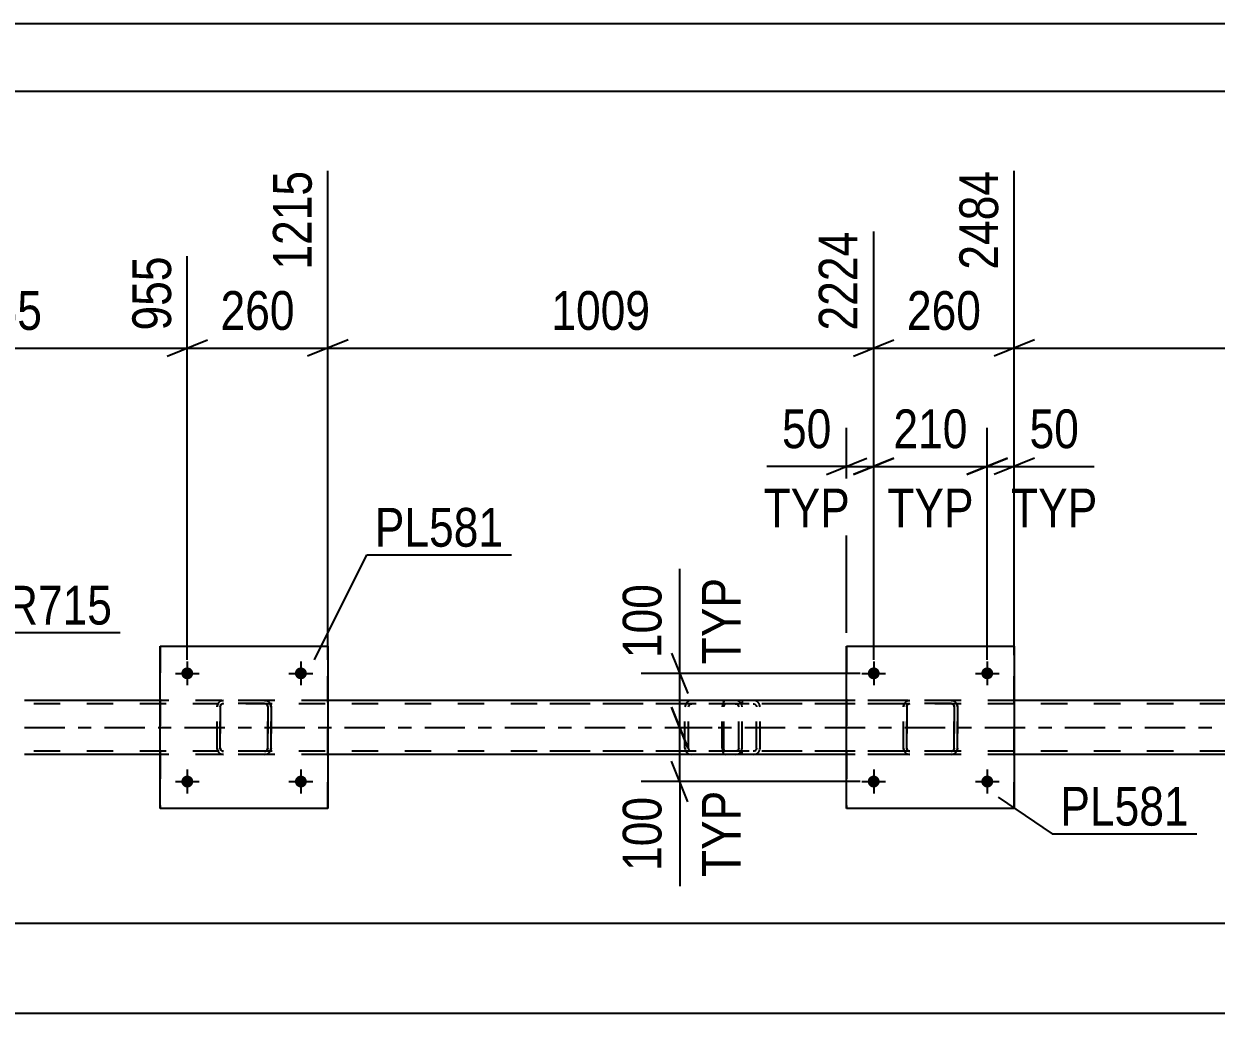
# Model space of a CAD drawing. Header units: millimetres. Extents: x 0 to 841, y 0 to 594.
# Drawn here: x 104 to 192.2, y 520.9 to 594 of the extents above; entities that cross this region are included whole.
import ezdxf

# ---------------------------------------------------------------- set-up
doc = ezdxf.new("R2010")
doc.units = ezdxf.units.MM
doc.linetypes.add('DXK_LINE_DOT2', pattern=[3.9198, 1.9599, -1.9599])
doc.linetypes.add('DXK_LINE_DOT3', pattern=[5.9187, 2.979, -0.9799, 0.9799, -0.9799])
doc.styles.add('Arial Narrow', font='ARIALN.TTF', dxfattribs={"height": 0.2})

# ---------------------------------------------------------------- blocks, each defined once
blk = doc.blocks.new('Unknown-122573297-1135')
at = {"color": 5, "linetype": 'Continuous'}
for p, q in [((841, 594), (0, 594)), ((836, 589), (5, 589))]:
    blk.add_line(p, q, dxfattribs=at)
blk = doc.blocks.new('Bolt-122573297-2884 - 2809')
at = {"linetype": 'Continuous'}
for points in [[(166.414, 537.981), (166.424, 538.073), (166.452, 538.16), (166.498, 538.24), (166.56, 538.308), (166.634, 538.362), (166.718, 538.4), (166.808, 538.419), (166.9, 538.419), (166.99, 538.4), (167.074, 538.362), (167.149, 538.308), (167.21, 538.24), (167.256, 538.16), (167.285, 538.073), (167.294, 537.981), (167.285, 537.89), (167.256, 537.802), (167.21, 537.723), (167.149, 537.654), (167.074, 537.6), (166.99, 537.563), (166.9, 537.544), (166.808, 537.544), (166.718, 537.563), (166.634, 537.6), (166.56, 537.654), (166.498, 537.723), (166.452, 537.802), (166.424, 537.89)], [(174.814, 537.981), (174.824, 538.073), (174.852, 538.16), (174.898, 538.24), (174.96, 538.308), (175.034, 538.362), (175.118, 538.4), (175.208, 538.419), (175.3, 538.419), (175.39, 538.4), (175.474, 538.362), (175.549, 538.308), (175.61, 538.24), (175.656, 538.16), (175.685, 538.073), (175.694, 537.981), (175.685, 537.89), (175.656, 537.802), (175.61, 537.723), (175.549, 537.654), (175.474, 537.6), (175.39, 537.563), (175.3, 537.544), (175.208, 537.544), (175.118, 537.563), (175.034, 537.6), (174.96, 537.654), (174.898, 537.723), (174.852, 537.802), (174.824, 537.89)]]:
    blk.add_hatch(color=1, dxfattribs=at).paths.add_polyline_path(points)
at = {"color": 1, "linetype": 'Continuous'}
for p, q in [((166.854, 538.861), (166.854, 537.101)), ((175.254, 538.861), (175.254, 537.101)), ((165.974, 537.981), (167.734, 537.981)), ((174.374, 537.981), (176.134, 537.981))]:
    blk.add_line(p, q, dxfattribs=at)
blk = doc.blocks.new('Part-122573297-2859 - 2809')
at = {"color": 2, "linetype": 'Continuous'}
for p, q in [((114.092, 543.976), (104.054, 543.976)), ((164.854, 543.976), (126.492, 543.976)), ((215.617, 543.976), (177.254, 543.976)), ((114.092, 539.976), (104.054, 539.976)), ((164.854, 539.976), (126.492, 539.976)), ((215.617, 539.976), (177.254, 539.976))]:
    blk.add_line(p, q, dxfattribs=at)
at = {"color": 7, "linetype": 'DXK_LINE_DOT2'}
for p, q in [((757.385, 543.736), (104.054, 543.736)), ((126.492, 543.976), (114.092, 543.976)), ((177.254, 543.976), (164.854, 543.976)), ((757.385, 540.216), (104.054, 540.216)), ((126.492, 539.976), (114.092, 539.976)), ((177.254, 539.976), (164.854, 539.976))]:
    blk.add_line(p, q, dxfattribs=at)
at = {"color": 7, "linetype": 'DXK_LINE_DOT3'}
blk.add_line((104.054, 541.976), (757.385, 541.976), dxfattribs=at)
blk = doc.blocks.new('Bolt-122573297-2881 - 2809')
at = {"linetype": 'Continuous'}
for points in [[(115.652, 545.981), (115.662, 546.073), (115.69, 546.16), (115.736, 546.24), (115.798, 546.308), (115.872, 546.362), (115.956, 546.4), (116.046, 546.419), (116.138, 546.419), (116.228, 546.4), (116.312, 546.362), (116.386, 546.308), (116.448, 546.24), (116.494, 546.16), (116.522, 546.073), (116.532, 545.981), (116.522, 545.89), (116.494, 545.802), (116.448, 545.723), (116.386, 545.654), (116.312, 545.6), (116.228, 545.563), (116.138, 545.544), (116.046, 545.544), (115.956, 545.563), (115.872, 545.6), (115.798, 545.654), (115.736, 545.723), (115.69, 545.802), (115.662, 545.89)], [(124.052, 545.981), (124.062, 546.073), (124.09, 546.16), (124.136, 546.24), (124.198, 546.308), (124.272, 546.362), (124.356, 546.4), (124.446, 546.419), (124.538, 546.419), (124.628, 546.4), (124.712, 546.362), (124.786, 546.308), (124.848, 546.24), (124.894, 546.16), (124.922, 546.073), (124.932, 545.981), (124.922, 545.89), (124.894, 545.802), (124.848, 545.723), (124.786, 545.654), (124.712, 545.6), (124.628, 545.563), (124.538, 545.544), (124.446, 545.544), (124.356, 545.563), (124.272, 545.6), (124.198, 545.654), (124.136, 545.723), (124.09, 545.802), (124.062, 545.89)]]:
    blk.add_hatch(color=1, dxfattribs=at).paths.add_polyline_path(points)
at = {"color": 1, "linetype": 'Continuous'}
for p, q in [((116.092, 546.861), (116.092, 545.101)), ((124.492, 546.861), (124.492, 545.101)), ((115.212, 545.981), (116.972, 545.981)), ((123.612, 545.981), (125.372, 545.981))]:
    blk.add_line(p, q, dxfattribs=at)
blk = doc.blocks.new('Bolt-122573297-2882 - 2809')
at = {"linetype": 'Continuous'}
for points in [[(115.652, 537.981), (115.662, 538.073), (115.69, 538.16), (115.736, 538.24), (115.798, 538.308), (115.872, 538.362), (115.956, 538.4), (116.046, 538.419), (116.138, 538.419), (116.228, 538.4), (116.312, 538.362), (116.386, 538.308), (116.448, 538.24), (116.494, 538.16), (116.522, 538.073), (116.532, 537.981), (116.522, 537.89), (116.494, 537.802), (116.448, 537.723), (116.386, 537.654), (116.312, 537.6), (116.228, 537.563), (116.138, 537.544), (116.046, 537.544), (115.956, 537.563), (115.872, 537.6), (115.798, 537.654), (115.736, 537.723), (115.69, 537.802), (115.662, 537.89)], [(124.052, 537.981), (124.062, 538.073), (124.09, 538.16), (124.136, 538.24), (124.198, 538.308), (124.272, 538.362), (124.356, 538.4), (124.446, 538.419), (124.538, 538.419), (124.628, 538.4), (124.712, 538.362), (124.786, 538.308), (124.848, 538.24), (124.894, 538.16), (124.922, 538.073), (124.932, 537.981), (124.922, 537.89), (124.894, 537.802), (124.848, 537.723), (124.786, 537.654), (124.712, 537.6), (124.628, 537.563), (124.538, 537.544), (124.446, 537.544), (124.356, 537.563), (124.272, 537.6), (124.198, 537.654), (124.136, 537.723), (124.09, 537.802), (124.062, 537.89)]]:
    blk.add_hatch(color=1, dxfattribs=at).paths.add_polyline_path(points)
at = {"color": 1, "linetype": 'Continuous'}
for p, q in [((116.092, 538.861), (116.092, 537.101)), ((124.492, 538.861), (124.492, 537.101)), ((115.212, 537.981), (116.972, 537.981)), ((123.612, 537.981), (125.372, 537.981))]:
    blk.add_line(p, q, dxfattribs=at)
blk = doc.blocks.new('Bolt-122573297-2883 - 2809')
at = {"linetype": 'Continuous'}
for points in [[(166.414, 545.981), (166.424, 546.073), (166.452, 546.16), (166.498, 546.24), (166.56, 546.308), (166.634, 546.362), (166.718, 546.4), (166.808, 546.419), (166.9, 546.419), (166.99, 546.4), (167.074, 546.362), (167.149, 546.308), (167.21, 546.24), (167.256, 546.16), (167.285, 546.073), (167.294, 545.981), (167.285, 545.89), (167.256, 545.802), (167.21, 545.723), (167.149, 545.654), (167.074, 545.6), (166.99, 545.563), (166.9, 545.544), (166.808, 545.544), (166.718, 545.563), (166.634, 545.6), (166.56, 545.654), (166.498, 545.723), (166.452, 545.802), (166.424, 545.89)], [(174.814, 545.981), (174.824, 546.073), (174.852, 546.16), (174.898, 546.24), (174.96, 546.308), (175.034, 546.362), (175.118, 546.4), (175.208, 546.419), (175.3, 546.419), (175.39, 546.4), (175.474, 546.362), (175.549, 546.308), (175.61, 546.24), (175.656, 546.16), (175.685, 546.073), (175.694, 545.981), (175.685, 545.89), (175.656, 545.802), (175.61, 545.723), (175.549, 545.654), (175.474, 545.6), (175.39, 545.563), (175.3, 545.544), (175.208, 545.544), (175.118, 545.563), (175.034, 545.6), (174.96, 545.654), (174.898, 545.723), (174.852, 545.802), (174.824, 545.89)]]:
    blk.add_hatch(color=1, dxfattribs=at).paths.add_polyline_path(points)
at = {"color": 1, "linetype": 'Continuous'}
for p, q in [((166.854, 546.861), (166.854, 545.101)), ((175.254, 546.861), (175.254, 545.101)), ((165.974, 545.981), (167.734, 545.981)), ((174.374, 545.981), (176.134, 545.981))]:
    blk.add_line(p, q, dxfattribs=at)
blk = doc.blocks.new('Part-122573297-2912 - 2809')
at = {"color": 2, "linetype": 'Continuous'}
for p, q in [((114.092, 535.981), (114.092, 547.981)), ((114.092, 547.981), (114.092, 547.981)), ((114.092, 547.981), (126.492, 547.981)), ((126.492, 547.981), (126.492, 535.981)), ((114.092, 535.981), (114.092, 535.981)), ((126.492, 535.981), (114.092, 535.981))]:
    blk.add_line(p, q, dxfattribs=at)
at = {"color": 7, "linetype": 'DXK_LINE_DOT2'}
for p, q in [((114.092, 547.981), (114.092, 535.981)), ((114.092, 547.981), (114.092, 547.981)), ((126.492, 535.981), (126.492, 547.981)), ((114.092, 535.981), (114.092, 535.981))]:
    blk.add_line(p, q, dxfattribs=at)
blk = doc.blocks.new('Part-122573297-2917 - 2809')
at = {"color": 2, "linetype": 'Continuous'}
for p, q in [((164.854, 535.981), (164.854, 547.981)), ((164.854, 547.981), (164.854, 547.981)), ((164.854, 547.981), (177.254, 547.981)), ((177.254, 547.981), (177.254, 535.981)), ((164.854, 535.981), (164.854, 535.981)), ((177.254, 535.981), (164.854, 535.981))]:
    blk.add_line(p, q, dxfattribs=at)
at = {"color": 7, "linetype": 'DXK_LINE_DOT2'}
for p, q in [((164.854, 547.981), (164.854, 535.981)), ((164.854, 547.981), (164.854, 547.981)), ((177.254, 535.981), (177.254, 547.981)), ((164.854, 535.981), (164.854, 535.981))]:
    blk.add_line(p, q, dxfattribs=at)
blk = doc.blocks.new('Part-122573297-2918 - 2809')
at = {"color": 7, "linetype": 'DXK_LINE_DOT2'}
for p, q in [((169.053, 543.501), (169.089, 543.684)), ((169.053, 543.501), (169.054, 543.501)), ((169.053, 540.461), (169.053, 543.501)), ((169.091, 543.684), (169.054, 543.501)), ((169.054, 540.461), (169.054, 543.501)), ((169.311, 543.592), (169.293, 543.501)), ((169.294, 543.501), (169.293, 543.501)), ((169.293, 543.501), (169.293, 540.461)), ((169.294, 543.501), (169.313, 543.592)), ((169.294, 540.461), (169.294, 543.501)), ((169.363, 543.67), (169.311, 543.592)), ((169.313, 543.592), (169.365, 543.67)), ((169.349, 543.944), (169.533, 543.981)), ((169.349, 543.944), (169.351, 543.944)), ((169.534, 543.981), (169.351, 543.944)), ((169.441, 543.722), (169.363, 543.67)), ((169.365, 543.67), (169.442, 543.722)), ((169.533, 543.741), (169.441, 543.722)), ((169.442, 543.722), (169.534, 543.741)), ((172.574, 543.981), (169.533, 543.981)), ((172.574, 543.741), (169.533, 543.741)), ((172.573, 543.981), (172.756, 543.944)), ((172.665, 543.722), (172.573, 543.741)), ((172.758, 543.944), (172.574, 543.981)), ((172.574, 543.741), (172.666, 543.722)), ((172.665, 543.722), (172.666, 543.722)), ((172.743, 543.67), (172.665, 543.722)), ((172.666, 543.722), (172.744, 543.67)), ((172.795, 543.592), (172.743, 543.67)), ((172.744, 543.67), (172.796, 543.592)), ((172.813, 543.501), (172.795, 543.592)), ((172.796, 543.592), (172.814, 543.501)), ((172.814, 543.501), (172.813, 543.501)), ((172.813, 543.501), (172.813, 540.461)), ((172.814, 540.461), (172.814, 543.501)), ((173.016, 543.684), (173.053, 543.501)), ((173.054, 543.501), (173.018, 543.684)), ((173.054, 543.501), (173.053, 543.501)), ((173.053, 543.501), (173.053, 540.461)), ((173.054, 540.461), (173.054, 543.501)), ((169.054, 540.461), (169.053, 540.461)), ((169.089, 540.277), (169.053, 540.461)), ((169.054, 540.461), (169.091, 540.277)), ((169.293, 540.461), (169.294, 540.461)), ((169.293, 540.461), (169.311, 540.369)), ((169.313, 540.369), (169.294, 540.461)), ((169.311, 540.369), (169.363, 540.291)), ((169.365, 540.291), (169.313, 540.369)), ((169.349, 540.017), (169.351, 540.017)), ((169.533, 539.981), (169.349, 540.017)), ((169.351, 540.017), (169.534, 539.981)), ((169.363, 540.291), (169.441, 540.239)), ((169.442, 540.239), (169.365, 540.291)), ((169.441, 540.239), (169.533, 540.221)), ((169.534, 540.221), (169.442, 540.239)), ((172.574, 540.221), (169.533, 540.221)), ((172.574, 539.981), (169.533, 539.981)), ((172.573, 540.221), (172.665, 540.239)), ((172.756, 540.017), (172.573, 539.981)), ((172.666, 540.239), (172.574, 540.221)), ((172.574, 539.981), (172.758, 540.017)), ((172.665, 540.239), (172.743, 540.291)), ((172.665, 540.239), (172.666, 540.239)), ((172.744, 540.291), (172.666, 540.239)), ((172.743, 540.291), (172.795, 540.369)), ((172.796, 540.369), (172.744, 540.291)), ((172.795, 540.369), (172.813, 540.461)), ((172.814, 540.461), (172.796, 540.369)), ((172.813, 540.461), (172.814, 540.461)), ((173.053, 540.461), (173.016, 540.277)), ((173.018, 540.277), (173.054, 540.461)), ((173.053, 540.461), (173.054, 540.461))]:
    blk.add_line(p, q, dxfattribs=at)
at = {"color": 7, "linetype": 'DXK_LINE_DOT3'}
blk.add_line((171.056, 541.981), (171.051, 541.981), dxfattribs=at)
at = {"color": 7, "linetype": 'DXK_LINE_DOT2'}
for centre, start, end in [((169.533, 543.501), 112.50005, 157.50005), ((169.534, 543.501), 112.50005, 157.50005), ((172.573, 543.501), 22.50005, 67.50005), ((172.574, 543.501), 22.50005, 67.50005), ((169.533, 540.461), 202.50005, 247.50005), ((169.534, 540.461), 202.50005, 247.50005), ((172.573, 540.461), 292.50005, 337.50005), ((172.574, 540.461), 292.50005, 337.50005)]:
    blk.add_arc(centre, 0.48, start, end, dxfattribs=at)
blk = doc.blocks.new('Part-122573297-3003 - 2809')
at = {"color": 7, "linetype": 'DXK_LINE_DOT2'}
for p, q in [((155.661, 543.679), (155.641, 543.496)), ((155.641, 540.456), (155.641, 543.496)), ((155.718, 543.835), (155.661, 543.679)), ((155.802, 543.939), (155.718, 543.835)), ((155.771, 543.496), (155.781, 543.587)), ((155.771, 540.456), (155.771, 543.496)), ((155.781, 543.587), (155.81, 543.665)), ((155.902, 543.976), (155.802, 543.939)), ((155.81, 543.665), (155.852, 543.717)), ((155.852, 543.717), (155.902, 543.736)), ((168.378, 543.976), (155.902, 543.976)), ((168.378, 543.736), (155.902, 543.736)), ((157.128, 543.976), (157.128, 543.736)), ((158.138, 543.939), (157.945, 543.976)), ((157.945, 543.736), (158.042, 543.717)), ((158.042, 543.717), (158.123, 543.665)), ((158.123, 543.665), (158.178, 543.587)), ((158.178, 543.587), (158.197, 543.496)), ((158.197, 540.456), (158.197, 543.496)), ((158.414, 543.665), (158.411, 543.679)), ((158.45, 543.496), (158.414, 543.665)), ((158.45, 540.456), (158.45, 543.496)), ((155.641, 540.456), (155.661, 540.272)), ((155.661, 540.272), (155.718, 540.116)), ((155.718, 540.116), (155.802, 540.012)), ((155.781, 540.364), (155.771, 540.456)), ((155.81, 540.286), (155.781, 540.364)), ((155.802, 540.012), (155.902, 539.976)), ((155.852, 540.234), (155.81, 540.286)), ((155.902, 540.216), (155.852, 540.234)), ((168.378, 540.216), (155.902, 540.216)), ((168.378, 539.976), (155.902, 539.976)), ((157.128, 539.976), (157.128, 540.216)), ((158.042, 540.234), (157.945, 540.216)), ((157.945, 539.976), (158.138, 540.012)), ((158.123, 540.286), (158.042, 540.234)), ((158.178, 540.364), (158.123, 540.286)), ((158.197, 540.456), (158.178, 540.364)), ((158.411, 540.272), (158.43, 540.364)), ((158.43, 540.364), (158.45, 540.456))]:
    blk.add_line(p, q, dxfattribs=at)
for centre, start, end in [((157.961, 543.479), 23.94647, 68.89659), ((157.961, 540.472), 291.10341, 336.05354)]:
    blk.add_arc(centre, 0.493, start, end, dxfattribs=at)
blk = doc.blocks.new('Part-122573297-3010 - 2809')
at = {"color": 7, "linetype": 'DXK_LINE_DOT2'}
for p, q in [((156.621, 543.976), (142.289, 543.976)), ((156.621, 543.736), (142.289, 543.736)), ((152.934, 543.665), (152.898, 543.496)), ((152.898, 540.456), (152.898, 543.496)), ((152.936, 543.679), (152.934, 543.665)), ((153.152, 543.496), (153.171, 543.587)), ((153.152, 540.456), (153.152, 543.496)), ((153.171, 543.587), (153.226, 543.665)), ((153.405, 543.976), (153.211, 543.939)), ((153.226, 543.665), (153.308, 543.717)), ((153.308, 543.717), (153.405, 543.736)), ((156.815, 543.939), (156.621, 543.976)), ((156.621, 543.736), (156.718, 543.717)), ((156.718, 543.717), (156.8, 543.665)), ((156.8, 543.665), (156.855, 543.587)), ((156.855, 543.587), (156.874, 543.496)), ((156.874, 540.456), (156.874, 543.496)), ((157.093, 543.665), (157.09, 543.679)), ((157.128, 543.496), (157.093, 543.665)), ((157.128, 540.456), (157.128, 543.496)), ((156.621, 540.216), (142.289, 540.216)), ((156.621, 539.976), (142.289, 539.976)), ((152.898, 540.456), (152.917, 540.364)), ((152.917, 540.364), (152.936, 540.272)), ((153.171, 540.364), (153.152, 540.456)), ((153.226, 540.286), (153.171, 540.364)), ((153.211, 540.012), (153.405, 539.976)), ((153.308, 540.234), (153.226, 540.286)), ((153.405, 540.216), (153.308, 540.234)), ((156.718, 540.234), (156.621, 540.216)), ((156.621, 539.976), (156.815, 540.012)), ((156.8, 540.286), (156.718, 540.234)), ((156.855, 540.364), (156.8, 540.286)), ((156.874, 540.456), (156.855, 540.364)), ((157.09, 540.272), (157.109, 540.364)), ((157.109, 540.364), (157.128, 540.456))]:
    blk.add_line(p, q, dxfattribs=at)
for centre, start, end in [((153.388, 543.477), 110.92825, 155.86479), ((156.638, 543.477), 24.13531, 69.07184), ((153.388, 540.474), 204.13531, 249.07184), ((156.638, 540.474), 290.92825, 335.86479)]:
    blk.add_arc(centre, 0.495, start, end, dxfattribs=at)
blk = doc.blocks.new('Part-122573297-3034 - 2809')
at = {"color": 7, "linetype": 'DXK_LINE_DOT2'}
for p, q in [((118.29, 543.501), (118.327, 543.684)), ((118.29, 543.501), (118.292, 543.501)), ((118.29, 540.461), (118.29, 543.501)), ((118.328, 543.684), (118.292, 543.501)), ((118.292, 540.461), (118.292, 543.501)), ((118.549, 543.592), (118.53, 543.501)), ((118.532, 543.501), (118.53, 543.501)), ((118.53, 543.501), (118.53, 540.461)), ((118.532, 543.501), (118.55, 543.592)), ((118.532, 540.461), (118.532, 543.501)), ((118.601, 543.67), (118.549, 543.592)), ((118.55, 543.592), (118.602, 543.67)), ((118.587, 543.944), (118.77, 543.981)), ((118.587, 543.944), (118.588, 543.944)), ((118.772, 543.981), (118.588, 543.944)), ((118.679, 543.722), (118.601, 543.67)), ((118.602, 543.67), (118.68, 543.722)), ((118.77, 543.741), (118.679, 543.722)), ((118.68, 543.722), (118.772, 543.741)), ((121.812, 543.981), (118.77, 543.981)), ((121.812, 543.741), (118.77, 543.741)), ((121.81, 543.981), (121.994, 543.944)), ((121.902, 543.722), (121.81, 543.741)), ((121.996, 543.944), (121.812, 543.981)), ((121.812, 543.741), (121.904, 543.722)), ((121.902, 543.722), (121.904, 543.722)), ((121.98, 543.67), (121.902, 543.722)), ((121.904, 543.722), (121.982, 543.67)), ((122.032, 543.592), (121.98, 543.67)), ((121.982, 543.67), (122.034, 543.592)), ((122.05, 543.501), (122.032, 543.592)), ((122.034, 543.592), (122.052, 543.501)), ((122.052, 543.501), (122.05, 543.501)), ((122.05, 543.501), (122.05, 540.461)), ((122.052, 540.461), (122.052, 543.501)), ((122.254, 543.684), (122.29, 543.501)), ((122.292, 543.501), (122.255, 543.684)), ((122.292, 543.501), (122.29, 543.501)), ((122.29, 543.501), (122.29, 540.461)), ((122.292, 540.461), (122.292, 543.501)), ((118.292, 540.461), (118.29, 540.461)), ((118.327, 540.277), (118.29, 540.461)), ((118.292, 540.461), (118.328, 540.277)), ((118.53, 540.461), (118.532, 540.461)), ((118.53, 540.461), (118.549, 540.369)), ((118.55, 540.369), (118.532, 540.461)), ((118.549, 540.369), (118.601, 540.291)), ((118.602, 540.291), (118.55, 540.369)), ((118.587, 540.017), (118.588, 540.017)), ((118.77, 539.981), (118.587, 540.017)), ((118.588, 540.017), (118.772, 539.981)), ((118.601, 540.291), (118.679, 540.239)), ((118.68, 540.239), (118.602, 540.291)), ((118.679, 540.239), (118.77, 540.221)), ((118.772, 540.221), (118.68, 540.239)), ((121.812, 540.221), (118.77, 540.221)), ((121.812, 539.981), (118.77, 539.981)), ((121.81, 540.221), (121.902, 540.239)), ((121.994, 540.017), (121.81, 539.981)), ((121.904, 540.239), (121.812, 540.221)), ((121.812, 539.981), (121.996, 540.017)), ((121.902, 540.239), (121.98, 540.291)), ((121.902, 540.239), (121.904, 540.239)), ((121.982, 540.291), (121.904, 540.239)), ((121.98, 540.291), (122.032, 540.369)), ((122.034, 540.369), (121.982, 540.291)), ((122.032, 540.369), (122.05, 540.461)), ((122.052, 540.461), (122.034, 540.369)), ((122.05, 540.461), (122.052, 540.461)), ((122.29, 540.461), (122.254, 540.277)), ((122.255, 540.277), (122.292, 540.461)), ((122.29, 540.461), (122.292, 540.461))]:
    blk.add_line(p, q, dxfattribs=at)
at = {"color": 7, "linetype": 'DXK_LINE_DOT3'}
blk.add_line((120.294, 541.981), (120.289, 541.981), dxfattribs=at)
at = {"color": 7, "linetype": 'DXK_LINE_DOT2'}
for centre, start, end in [((118.77, 543.501), 112.50005, 157.50005), ((118.772, 543.501), 112.50005, 157.50005), ((121.81, 543.501), 22.50005, 67.50005), ((121.812, 543.501), 22.50005, 67.50005), ((118.77, 540.461), 202.50005, 247.50005), ((118.772, 540.461), 202.50005, 247.50005), ((121.81, 540.461), 292.50005, 337.50005), ((121.812, 540.461), 292.50005, 337.50005)]:
    blk.add_arc(centre, 0.48, start, end, dxfattribs=at)
blk = doc.blocks.new('StraightDimension-122573297-3630 - 2809')
at = {"color": 7, "linetype": 'Continuous'}
for p, q in [((166.854, 546.981), (166.854, 564.129)), ((175.254, 546.981), (175.254, 564.129)), ((165.354, 560.679), (168.354, 561.879)), ((176.754, 561.879), (173.754, 560.679)), ((166.854, 561.279), (175.254, 561.279))]:
    blk.add_line(p, q, dxfattribs=at)
at = {"color": 0}
blk.add_wipeout([(174.397, 562.029), (174.397, 566.229), (167.712, 566.229), (167.712, 562.029)], dxfattribs=at)
at = {"color": 0, "linetype": 'Continuous'}
blk.add_wipeout([(174.849, 556.179), (174.849, 560.379), (167.26, 560.379), (167.26, 556.179)], dxfattribs=at)
at = {"color": 3, "style": 'Arial Narrow'}
blk.add_text('210', height=2.8633, dxfattribs=at).set_placement((168.312, 562.629))
at = {"color": 3, "linetype": 'Continuous', "style": 'Arial Narrow'}
blk.add_text('TYP', height=2.8633, dxfattribs=at).set_placement((167.86, 556.779))
blk = doc.blocks.new('StraightDimension-122573297-3559 - 2809')
at = {"color": 7, "linetype": 'Continuous'}
blk.add_line((88.493, 520.858), (795.145, 520.858), dxfattribs=at)
blk = doc.blocks.new('StraightDimension-122573297-3570 - 2809')
at = {"color": 7, "linetype": 'Continuous'}
for p, q in [((152.508, 545.981), (152.508, 553.716)), ((152.508, 545.981), (152.508, 553.716)), ((151.908, 547.481), (153.108, 544.481)), ((165.854, 545.981), (149.658, 545.981)), ((152.508, 541.976), (152.508, 545.981)), ((153.108, 540.476), (151.908, 543.476)), ((152.121, 541.976), (154.908, 541.976))]:
    blk.add_line(p, q, dxfattribs=at)
at = {"color": 0}
blk.add_wipeout([(151.758, 553.191), (147.558, 553.191), (147.558, 546.506), (151.758, 546.506)], dxfattribs=at)
at = {"color": 0, "linetype": 'Continuous'}
blk.add_wipeout([(157.608, 553.643), (153.408, 553.643), (153.408, 546.054), (157.608, 546.054)], dxfattribs=at)
at = {"color": 3, "style": 'Arial Narrow'}
blk.add_text('100', height=2.8633, rotation=90.00021, dxfattribs=at).set_placement((151.158, 547.106))
at = {"color": 3, "linetype": 'Continuous', "style": 'Arial Narrow'}
blk.add_text('TYP', height=2.8633, rotation=90.00021, dxfattribs=at).set_placement((157.008, 546.654))
blk = doc.blocks.new('StraightDimension-122573297-3593 - 2809')
at = {"color": 7, "linetype": 'Continuous'}
for p, q in [((151.908, 543.476), (153.108, 540.476)), ((152.121, 541.976), (154.908, 541.976)), ((152.508, 537.981), (152.508, 541.976)), ((153.108, 536.481), (151.908, 539.481)), ((165.854, 537.981), (149.658, 537.981)), ((152.508, 537.981), (152.508, 530.247)), ((152.508, 537.981), (152.508, 530.247))]:
    blk.add_line(p, q, dxfattribs=at)
at = {"color": 0, "linetype": 'Continuous'}
blk.add_wipeout([(157.608, 537.909), (153.408, 537.909), (153.408, 530.319), (157.608, 530.319)], dxfattribs=at)
at = {"color": 0}
blk.add_wipeout([(151.758, 537.456), (147.558, 537.456), (147.558, 530.772), (151.758, 530.772)], dxfattribs=at)
at = {"color": 3, "linetype": 'Continuous', "style": 'Arial Narrow'}
blk.add_text('TYP', height=2.8633, rotation=90.00021, dxfattribs=at).set_placement((157.008, 530.919))
at = {"color": 3, "style": 'Arial Narrow'}
blk.add_text('100', height=2.8633, rotation=90.00021, dxfattribs=at).set_placement((151.158, 531.372))
blk = doc.blocks.new('StraightDimension-122573297-3617 - 2809')
at = {"color": 7, "linetype": 'Continuous'}
for p, q in [((164.854, 548.981), (164.854, 564.129)), ((166.854, 546.981), (166.854, 564.129)), ((163.354, 560.679), (166.354, 561.879)), ((168.354, 561.879), (165.354, 560.679)), ((164.854, 561.279), (158.948, 561.279)), ((164.854, 561.279), (158.948, 561.279)), ((164.854, 561.279), (166.854, 561.279))]:
    blk.add_line(p, q, dxfattribs=at)
at = {"color": 0}
blk.add_wipeout([(164.329, 562.029), (164.329, 566.229), (159.473, 566.229), (159.473, 562.029)], dxfattribs=at)
at = {"color": 0, "linetype": 'Continuous'}
blk.add_wipeout([(165.696, 556.179), (165.696, 560.379), (158.106, 560.379), (158.106, 556.179)], dxfattribs=at)
at = {"color": 3, "style": 'Arial Narrow'}
blk.add_text('50', height=2.8633, dxfattribs=at).set_placement((160.073, 562.629))
at = {"color": 3, "linetype": 'Continuous', "style": 'Arial Narrow'}
blk.add_text('TYP', height=2.8633, dxfattribs=at).set_placement((158.706, 556.779))
blk = doc.blocks.new('StraightDimension-122573297-3646 - 2809')
at = {"color": 7, "linetype": 'Continuous'}
for p, q in [((175.254, 546.981), (175.254, 564.129)), ((177.254, 548.981), (177.254, 564.129)), ((173.754, 560.679), (176.754, 561.879)), ((178.754, 561.879), (175.754, 560.679)), ((175.254, 561.279), (177.254, 561.279)), ((177.254, 561.279), (183.161, 561.279)), ((177.254, 561.279), (183.161, 561.279))]:
    blk.add_line(p, q, dxfattribs=at)
at = {"color": 0}
blk.add_wipeout([(182.636, 562.029), (182.636, 566.229), (177.779, 566.229), (177.779, 562.029)], dxfattribs=at)
at = {"color": 0, "linetype": 'Continuous'}
blk.add_wipeout([(184.002, 556.179), (184.002, 560.379), (176.413, 560.379), (176.413, 556.179)], dxfattribs=at)
at = {"color": 3, "style": 'Arial Narrow'}
blk.add_text('50', height=2.8633, dxfattribs=at).set_placement((178.379, 562.629))
at = {"color": 3, "linetype": 'Continuous', "style": 'Arial Narrow'}
blk.add_text('TYP', height=2.8633, dxfattribs=at).set_placement((177.013, 556.779))
blk = doc.blocks.new('StraightDimension-122573297-3718 - 2809')
at = {"color": 7, "linetype": 'Continuous'}
blk.add_line((89.133, 527.501), (794.505, 527.501), dxfattribs=at)
blk = doc.blocks.new('StraightDimension-122573297-10394 - 2809')
at = {"color": 7, "linetype": 'Continuous'}
for p, q in [((177.254, 547.328), (177.254, 583.14)), ((217.618, 546.981), (217.618, 578.64)), ((178.754, 570.627), (175.754, 569.427)), ((216.118, 569.427), (219.118, 570.627)), ((177.254, 570.027), (217.618, 570.027))]:
    blk.add_line(p, q, dxfattribs=at)
at = {"color": 0}
blk.add_wipeout([(201.692, 570.777), (201.692, 574.977), (193.18, 574.977), (193.18, 570.777)], dxfattribs=at)
at = {"color": 3, "style": 'Arial Narrow'}
blk.add_text('1009', height=2.8633, dxfattribs=at).set_placement((193.78, 571.377))
at = {"color": 0, "linetype": 'Continuous'}
blk.add_wipeout([(217.018, 579.24), (212.818, 579.24), (212.818, 570.727), (217.018, 570.727)], dxfattribs=at)
at = {"color": 3, "linetype": 'Continuous', "style": 'Arial Narrow'}
blk.add_text('3493', height=2.8633, rotation=90.00021, dxfattribs=at).set_placement((216.418, 571.327))
blk = doc.blocks.new('StraightDimension-122573297-10395 - 2809')
at = {"color": 7, "linetype": 'Continuous'}
for p, q in [((177.254, 547.328), (177.254, 583.14)), ((166.855, 546.981), (166.855, 578.64)), ((165.355, 569.427), (168.355, 570.627)), ((178.754, 570.627), (175.754, 569.427)), ((166.855, 570.027), (177.254, 570.027))]:
    blk.add_line(p, q, dxfattribs=at)
at = {"color": 0}
blk.add_wipeout([(175.397, 570.777), (175.397, 574.977), (168.712, 574.977), (168.712, 570.777)], dxfattribs=at)
at = {"color": 3, "style": 'Arial Narrow'}
blk.add_text('260', height=2.8633, dxfattribs=at).set_placement((169.312, 571.377))
at = {"color": 0, "linetype": 'Continuous'}
blk.add_wipeout([(176.654, 583.74), (172.454, 583.74), (172.454, 575.227), (176.654, 575.227)], dxfattribs=at)
at = {"color": 3, "linetype": 'Continuous', "style": 'Arial Narrow'}
blk.add_text('2484', height=2.8633, rotation=90.00021, dxfattribs=at).set_placement((176.054, 575.827))
blk = doc.blocks.new('StraightDimension-122573297-10396 - 2809')
at = {"color": 7, "linetype": 'Continuous'}
for p, q in [((126.492, 546.981), (126.492, 583.14)), ((166.855, 546.981), (166.855, 578.64)), ((127.992, 570.627), (124.992, 569.427)), ((165.355, 569.427), (168.355, 570.627)), ((126.492, 570.027), (166.855, 570.027))]:
    blk.add_line(p, q, dxfattribs=at)
at = {"color": 0}
blk.add_wipeout([(150.929, 570.777), (150.929, 574.977), (142.417, 574.977), (142.417, 570.777)], dxfattribs=at)
at = {"color": 3, "style": 'Arial Narrow'}
blk.add_text('1009', height=2.8633, dxfattribs=at).set_placement((143.017, 571.377))
at = {"color": 0, "linetype": 'Continuous'}
blk.add_wipeout([(166.255, 579.24), (162.055, 579.24), (162.055, 570.727), (166.255, 570.727)], dxfattribs=at)
at = {"color": 3, "linetype": 'Continuous', "style": 'Arial Narrow'}
blk.add_text('2224', height=2.8633, rotation=90.00021, dxfattribs=at).set_placement((165.655, 571.327))
blk = doc.blocks.new('StraightDimension-122573297-10397 - 2809')
at = {"color": 7, "linetype": 'Continuous'}
for p, q in [((126.492, 546.981), (126.492, 583.14)), ((116.092, 546.981), (116.092, 576.812)), ((114.592, 569.427), (117.592, 570.627)), ((127.992, 570.627), (124.992, 569.427)), ((116.092, 570.027), (126.492, 570.027))]:
    blk.add_line(p, q, dxfattribs=at)
at = {"color": 0}
blk.add_wipeout([(124.634, 570.777), (124.634, 574.977), (117.95, 574.977), (117.95, 570.777)], dxfattribs=at)
at = {"color": 3, "style": 'Arial Narrow'}
blk.add_text('260', height=2.8633, dxfattribs=at).set_placement((118.55, 571.377))
at = {"color": 0, "linetype": 'Continuous'}
blk.add_wipeout([(125.892, 583.74), (121.692, 583.74), (121.692, 575.227), (125.892, 575.227)], dxfattribs=at)
at = {"color": 3, "linetype": 'Continuous', "style": 'Arial Narrow'}
blk.add_text('1215', height=2.8633, rotation=90.00021, dxfattribs=at).set_placement((125.292, 575.827))
blk = doc.blocks.new('StraightDimension-122573297-10398 - 2809')
at = {"color": 7, "linetype": 'Continuous'}
for p, q in [((116.092, 546.981), (116.092, 576.812)), ((89.133, 544.976), (89.133, 573.156)), ((90.633, 570.627), (87.633, 569.427)), ((114.592, 569.427), (117.592, 570.627)), ((89.133, 570.027), (116.092, 570.027))]:
    blk.add_line(p, q, dxfattribs=at)
at = {"color": 0}
blk.add_wipeout([(105.955, 570.777), (105.955, 574.977), (99.271, 574.977), (99.271, 570.777)], dxfattribs=at)
at = {"color": 3, "style": 'Arial Narrow'}
blk.add_text('955', height=2.8633, dxfattribs=at).set_placement((99.871, 571.377))
at = {"color": 0, "linetype": 'Continuous'}
for points in [[(115.492, 577.412), (111.292, 577.412), (111.292, 570.727), (115.492, 570.727)], [(88.533, 573.756), (84.333, 573.756), (84.333, 570.727), (88.533, 570.727)]]:
    blk.add_wipeout(points, dxfattribs=at)
at = {"color": 3, "linetype": 'Continuous', "style": 'Arial Narrow'}
for s, height, p in [('955', 2.8633, (114.892, 571.327)), ('0', 2.863, (87.933, 571.327))]:
    blk.add_text(s, height=height, rotation=90.00021, dxfattribs=at).set_placement(p)
blk = doc.blocks.new('Mark-122573297-2855 - 2809')
at = {"color": 30, "linetype": 'Continuous'}
for p, q in [((96.7, 542.618), (100.075, 548.99)), ((100.075, 548.99), (111.139, 548.99))]:
    blk.add_line(p, q, dxfattribs=at)
at = {"color": 0}
blk.add_wipeout([(110.539, 549.59), (110.539, 552.59), (100.675, 552.59), (100.675, 549.59)], dxfattribs=at)
blk.add_wipeout([(110.539, 549.59), (110.539, 552.59), (100.675, 552.59), (100.675, 549.59)], dxfattribs=at)
at = {"color": 3, "style": 'Arial Narrow'}
blk.add_text('TR715', height=2.8633, dxfattribs=at).set_placement((100.675, 549.59))
blk = doc.blocks.new('Mark-122573297-2908 - 2809')
at = {"color": 30, "linetype": 'Continuous'}
for p, q in [((125.503, 546.979), (129.36, 554.746)), ((129.36, 554.746), (140.064, 554.746))]:
    blk.add_line(p, q, dxfattribs=at)
at = {"color": 0}
blk.add_wipeout([(139.464, 555.346), (139.464, 558.346), (129.96, 558.346), (129.96, 555.346)], dxfattribs=at)
blk.add_wipeout([(139.464, 555.346), (139.464, 558.346), (129.96, 558.346), (129.96, 555.346)], dxfattribs=at)
at = {"color": 3, "style": 'Arial Narrow'}
blk.add_text('PL581', height=2.8633, dxfattribs=at).set_placement((129.96, 555.346))
blk = doc.blocks.new('Mark-122573297-2913 - 2809')
at = {"color": 30, "linetype": 'Continuous'}
for p, q in [((176.056, 536.832), (180.057, 534.122)), ((180.057, 534.122), (190.761, 534.122))]:
    blk.add_line(p, q, dxfattribs=at)
at = {"color": 0}
blk.add_wipeout([(190.161, 534.722), (190.161, 537.722), (180.657, 537.722), (180.657, 534.722)], dxfattribs=at)
blk.add_wipeout([(190.161, 534.722), (190.161, 537.722), (180.657, 537.722), (180.657, 534.722)], dxfattribs=at)
at = {"color": 3, "style": 'Arial Narrow'}
blk.add_text('PL581', height=2.8633, dxfattribs=at).set_placement((180.657, 534.722))

msp = doc.modelspace()

# ---------------------------------------------------------------- block references
for name in ['Unknown-122573297-1135', 'Part-122573297-2912 - 2809', 'Part-122573297-2917 - 2809', 'Bolt-122573297-2881 - 2809', 'Bolt-122573297-2883 - 2809', 'Part-122573297-2859 - 2809', 'Part-122573297-3034 - 2809', 'Part-122573297-3010 - 2809', 'Part-122573297-3003 - 2809', 'Part-122573297-2918 - 2809', 'Bolt-122573297-2882 - 2809', 'Bolt-122573297-2884 - 2809']:
    msp.add_blockref(name, (0, 0))

# ---------------------------------------------------------------- next in the draw order: block references
for name in ['StraightDimension-122573297-3630 - 2809', 'StraightDimension-122573297-3559 - 2809']:
    msp.add_blockref(name, (0, 0))

# ---------------------------------------------------------------- next in the draw order: block references
for name in ['StraightDimension-122573297-3646 - 2809', 'StraightDimension-122573297-3570 - 2809']:
    msp.add_blockref(name, (0, 0))

# ---------------------------------------------------------------- next in the draw order: block references
for name in ['StraightDimension-122573297-10394 - 2809', 'StraightDimension-122573297-3617 - 2809', 'StraightDimension-122573297-3593 - 2809']:
    msp.add_blockref(name, (0, 0))

# ---------------------------------------------------------------- next in the draw order: block references
for name in ['StraightDimension-122573297-10395 - 2809', 'StraightDimension-122573297-3718 - 2809']:
    msp.add_blockref(name, (0, 0))

# ---------------------------------------------------------------- next in the draw order: block references
for name in ['StraightDimension-122573297-10396 - 2809', 'Mark-122573297-2913 - 2809']:
    msp.add_blockref(name, (0, 0))

# ---------------------------------------------------------------- next in the draw order: block references
msp.add_blockref('StraightDimension-122573297-10397 - 2809', (0, 0))

# ---------------------------------------------------------------- next in the draw order: block references
for name in ['StraightDimension-122573297-10398 - 2809', 'Mark-122573297-2908 - 2809']:
    msp.add_blockref(name, (0, 0))

# ---------------------------------------------------------------- next in the draw order: block references
msp.add_blockref('Mark-122573297-2855 - 2809', (0, 0))

doc.saveas('drawing.dxf')
